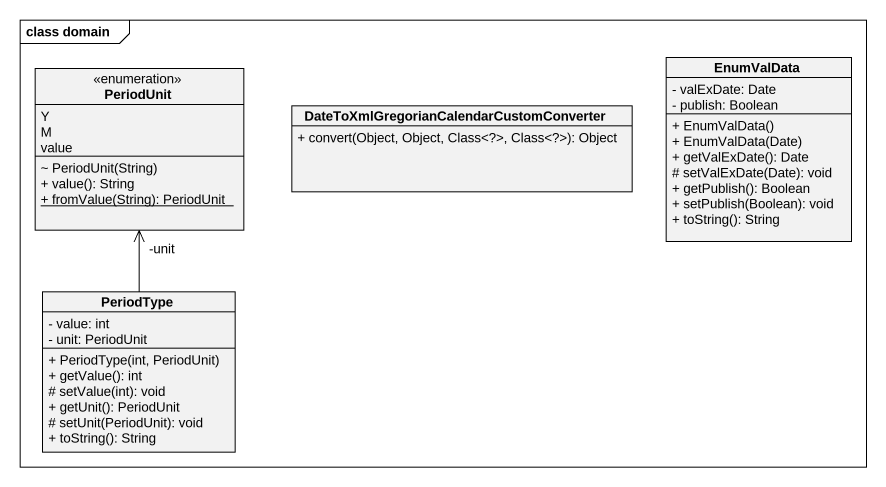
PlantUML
@startuml
mainframe class domain
hide circle
hide empty members
skinparam classAttributeIconSize 0
enum PeriodUnit {
  Y
  M
  value
  ~ PeriodUnit(String)
  + value(): String
  {static} + fromValue(String): PeriodUnit
}
class "DateToXmlGregorianCalendarCustomConverter" as DateToXmlGregorianCalendarCu {
  + convert(Object, Object, Class<?>, Class<?>): Object
}
class EnumValData {
  - valExDate: Date
  - publish: Boolean
  + EnumValData()
  + EnumValData(Date)
  + getValExDate(): Date
  # setValExDate(Date): void
  + getPublish(): Boolean
  + setPublish(Boolean): void
  + toString(): String
}
class PeriodType {
  - value: int
  - unit: PeriodUnit
  + PeriodType(int, PeriodUnit)
  + getValue(): int
  # setValue(int): void
  + getUnit(): PeriodUnit
  # setUnit(PeriodUnit): void
  + toString(): String
}
PeriodType -up-> "-unit" PeriodUnit
@enduml
